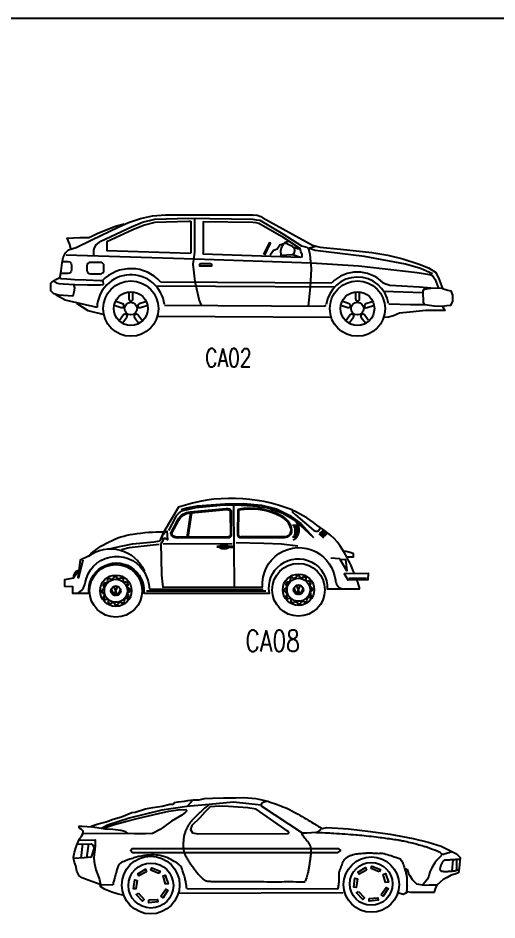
# Model space of a CAD drawing. Extents: x 2 to 154, y 3 to 64.
# Drawn here: x 29.66 to 37.99, y 48.72 to 64.4 of the extents above; entities that cross this region are included whole.
import ezdxf
from ezdxf.enums import TextEntityAlignment as Align

# ---------------------------------------------------------------- set-up
doc = ezdxf.new("R2010")
doc.units = 0
doc.header["$LTSCALE"] = 1000
doc.header["$MEASUREMENT"] = 0
doc.layers.get('0').update_dxf_attribs({"linetype": 'CONTINUOUS'})
doc.styles.add('L', font='ROMANS.SHX', dxfattribs={"height": 250})

# ---------------------------------------------------------------- blocks, each defined once
blk = doc.blocks.new('CA02')
at = {"color": 0, "linetype": 'ByBlock'}
for p, q in [((-4.486, 0.622), (-4.46, 0.603)), ((-4.402, 0.645), (-4.421, 0.656)), ((-4.341, 0.641), (-4.402, 0.645)), ((-4.25, 0.635), (-4.341, 0.641)), ((-4.121, 0.631), (-4.25, 0.635)), ((-3.96, 0.626), (-4.121, 0.631)), ((-3.931, 0.624), (-3.96, 0.626)), ((-3.927, 0.582), (-3.931, 0.624)), ((-3.287, 0.614), (-1.36, 0.603)), ((-4.46, 0.603), (-4.429, 0.595)), ((-4.429, 0.595), (-4.382, 0.589)), ((-4.382, 0.589), (-4.248, 0.582)), ((-4.248, 0.582), (-4.109, 0.578)), ((-4.109, 0.578), (-3.962, 0.578)), ((-3.962, 0.578), (-3.927, 0.582)), ((-3.34, 0.569), (-1.327, 0.557)), ((-4.231, 0.374), (-4.103, 0.292)), ((-4.103, 0.292), (-3.919, 0.245)), ((-3.322, 0.227), (-1.366, 0.216))]:
    blk.add_line(p, q, dxfattribs=at)
for points in [[(-4.266, 0.584), (-4.255, 0.544), (-4.261, 0.497), (-4.272, 0.45), (-4.431, 0.464), (-4.486, 0.477), (-4.518, 0.511), (-4.518, 0.598), (-4.507, 0.611), (-4.464, 0.638), (-4.425, 0.658), (-4.414, 0.671), (-4.403, 0.738), (-4.392, 0.825), (-4.381, 0.886), (-4.354, 0.939), (-4.321, 0.973), (-4.233, 0.999), (-4.058, 1.087), (-3.762, 1.227), (-3.647, 1.281), (-3.51, 1.327), (-3.378, 1.354), (-3.23, 1.367), (-2.781, 1.367), (-2.249, 1.367), (-2.2, 1.361), (-2.156, 1.347), (-2.134, 1.334), (-1.575, 1.026), (-1.537, 1.015), (-1.49, 1.001), (-1.261, 0.979), (-0.908, 0.943), (-0.729, 0.912), (-0.562, 0.872), (-0.376, 0.81), (-0.271, 0.77), (-0.194, 0.721), (-0.158, 0.659), (-0.114, 0.539), (-0.056, 0.521), (-0.02, 0.512), (-0.001, 0.464), (-0.001, 0.397), (-0.023, 0.348), (-0.067, 0.343), (-0.114, 0.334), (-0.089, 0.29), (-0.303, 0.29), (-0.482, 0.272), (-0.598, 0.259), (-0.664, 0.232), (-0.722, 0.215), (-0.787, 0.21)], [(-4.037, 0.906), (-4.037, 0.968), (-4.028, 0.996), (-4.01, 1.03), (-3.959, 1.069), (-3.612, 1.233), (-3.488, 1.283), (-3.349, 1.317), (-2.971, 1.328), (-2.246, 1.317), (-2.209, 1.312), (-2.168, 1.306), (-1.909, 1.154), (-1.701, 1.018), (-1.641, 1.002), (-1.623, 0.985), (-1.607, 0.919), (-1.593, 0.76), (-1.603, 0.552), (-1.625, 0.341)], [(-2.905, 1.32), (-2.905, 0.948), (-2.913, 0.887), (-2.921, 0.81), (-2.9, 0.617), (-2.85, 0.403), (-2.83, 0.352)], [(-4.295, 0.983), (-4.305, 1.032), (-4.335, 1.103), (-4.195, 1.113), (-4.093, 1.11), (-4.059, 1.125), (-3.991, 1.161), (-3.792, 1.24), (-3.694, 1.264)], [(-3.888, 1.066), (-3.599, 1.202), (-3.477, 1.252), (-3.345, 1.284), (-2.97, 1.295), (-2.945, 1.295)], [(-2.945, 1.295), (-2.945, 0.934)], [(-2.807, 1.292), (-2.807, 0.946), (-2.81, 0.929)], [(-2.807, 1.292), (-2.249, 1.284), (-2.214, 1.279), (-2.179, 1.274), (-1.927, 1.125), (-1.715, 0.988)], [(-3.888, 1.065), (-3.888, 0.965), (-2.945, 0.934)], [(-2.113, 0.913), (-2.048, 1.049), (-2.063, 1.051), (-2.126, 0.919)], [(-1.912, 1.035), (-1.944, 1.027), (-1.974, 0.982), (-1.994, 0.974), (-2.015, 0.964), (-2.053, 0.913)], [(-1.842, 1.068), (-1.887, 1.057), (-1.904, 1.039), (-1.924, 1.001), (-1.935, 0.965), (-1.931, 0.909), (-1.917, 0.902)], [(-1.931, 0.912), (-1.797, 0.921), (-1.781, 0.93), (-1.774, 0.965), (-1.78, 0.992), (-1.803, 1.012), (-1.891, 1.052)], [(-4.349, 0.916), (-2.901, 0.871), (-1.59, 0.827), (-1.056, 0.792), (-0.4, 0.719), (-0.257, 0.696), (-0.225, 0.685), (-0.197, 0.639), (-0.164, 0.551)], [(-2.81, 0.929), (-1.712, 0.892), (-1.694, 0.898), (-1.694, 0.92), (-1.708, 0.954), (-1.717, 0.989)], [(-1.797, 0.92), (-1.722, 0.895)], [(-1.788, 1.001), (-1.744, 0.987), (-1.717, 0.986)], [(-0.227, 0.704), (-0.36, 0.761), (-0.53, 0.81), (-0.99, 0.898), (-1.548, 0.965), (-1.624, 0.991), (-1.534, 1.014)], [(-0.785, 0.606), (-0.763, 0.594), (-0.707, 0.574), (-0.374, 0.555), (-0.246, 0.546)], [(-0.778, 0.508), (-0.337, 0.493)], [(-0.119, 0.334), (-0.207, 0.34), (-0.312, 0.355), (-0.329, 0.376), (-0.332, 0.513), (-0.32, 0.531), (-0.246, 0.543), (-0.163, 0.546), (-0.121, 0.543)], [(-4, 0.324), (-4.359, 0.405), (-4.443, 0.454), (-4.462, 0.471)], [(-3.243, 0.352), (-1.439, 0.341), (-1.422, 0.352)], [(-0.717, 0.367), (-0.474, 0.358), (-0.322, 0.358)]]:
    blk.add_lwpolyline(points, dxfattribs=at)
for points in [[(-4.386, 0.842), (-4.327, 0.842, -0.414214), (-4.286, 0.801), (-4.286, 0.748, -0.414214), (-4.327, 0.707), (-4.404, 0.707)], [(-3.641, 0.492), (-3.641, 0.418, 1), (-3.597, 0.418), (-3.597, 0.495)], [(-1.092, 0.492), (-1.092, 0.418, 1), (-1.047, 0.418), (-1.047, 0.495)], [(-3.797, 0.348), (-3.727, 0.325, 1), (-3.713, 0.367), (-3.787, 0.391)], [(-3.456, 0.388), (-3.526, 0.365, 1), (-3.513, 0.323), (-3.439, 0.347)], [(-1.248, 0.348), (-1.178, 0.325, 1), (-1.164, 0.367), (-1.237, 0.391)], [(-0.907, 0.388), (-0.977, 0.365, 1), (-0.963, 0.323), (-0.89, 0.347)], [(-3.708, 0.155), (-3.665, 0.215, 1), (-3.701, 0.241), (-3.746, 0.178)], [(-3.498, 0.18), (-3.541, 0.24, 1), (-3.577, 0.213), (-3.532, 0.151)], [(-1.159, 0.155), (-1.116, 0.215, 1), (-1.152, 0.241), (-1.197, 0.178)], [(-0.949, 0.18), (-0.992, 0.24, 1), (-1.028, 0.213), (-0.982, 0.151)]]:
    blk.add_lwpolyline(points, format="xyb", dxfattribs=at)
for points in [[(-4.115, 0.791), (-4.115, 0.744, 0.414214), (-4.074, 0.703), (-3.963, 0.703, 0.414214), (-3.922, 0.744), (-3.922, 0.791, 0.414214), (-3.963, 0.832), (-4.074, 0.832, 0.414214)], [(-2.825, 0.82), (-2.731, 0.82, -0.414214), (-2.711, 0.799), (-2.711, 0.788), (-2.845, 0.788), (-2.845, 0.799, -0.414214)]]:
    blk.add_lwpolyline(points, format="xyb", close=True, dxfattribs=at)
for centre, radius in [((-3.62, 0.312), 0.311), ((-1.071, 0.312), 0.311), ((-3.62, 0.312), 0.19), ((-1.071, 0.312), 0.19), ((-3.62, 0.312), 0.0708), ((-1.071, 0.312), 0.0708)]:
    blk.add_circle(centre, radius, dxfattribs=at)
for centre, radius, start, end in [((-3.62, 0.312), 0.449, 42.1732, 135.6778), ((-1.071, 0.312), 0.41, 45.5468, 134.908), ((-3.62, 0.312), 0.38, 6.6756, 178.2622), ((-1.071, 0.312), 0.354, 9.0704, 172.6299)]:
    blk.add_arc(centre, radius, start, end, dxfattribs=at)
blk = doc.blocks.new('*X14')
at = {"color": 0}
for p, q in [((68.09, 27.63), (69.79, 27.63)), ((68.35, 27.14), (69.97, 27.14)), ((68.07, 24.18), (69.38, 24.18)), ((68.33, 24.67), (69.7, 24.67)), ((68.5, 25.16), (69.91, 25.16)), ((68.51, 26.64), (70.07, 26.64)), ((68.58, 26.15), (70.09, 26.15)), ((68.58, 25.66), (70.04, 25.66))]:
    blk.add_line(p, q, dxfattribs=at)
blk = doc.blocks.new('CA08')
at = {"color": 0, "linetype": 'ByBlock'}
for p, q in [((2.576, 1.063), (2.635, 1.006)), ((2.586, 1.077), (2.646, 1.021)), ((2.6, 1.087), (2.659, 1.03)), ((2.611, 1.1), (2.67, 1.043)), ((2.619, 1.107), (2.678, 1.05)), ((0.601, 0.928), (1.474, 0.936))]:
    blk.add_line(p, q, dxfattribs=at)
for points in [[(0.797, 1.394), (0.611, 1.081, 0.013586)], [(0.671, 1.1), (0.761, 1.269, -0.135749), (0.838, 1.349), (1.015, 1.391), (1.322, 1.42), (1.512, 1.424), (1.74, 1.413), (1.927, 1.385), (2.12, 1.319), (2.275, 1.228), (2.51, 1.01)], [(0.902, 1.014), (0.784, 1.013), (0.743, 1.023, -0.348209), (0.711, 1.064), (0.798, 1.23, -0.267232), (0.943, 1.322), (0.948, 1.322, -0.238081)], [(1.451, 1.348), (1.453, 1.042, -0.480162), (1.424, 1.018), (0.914, 1.014)], [(0.96, 1.323), (1.403, 1.367, -0.238081), (1.451, 1.348)], [(2.594, 1.136, 0.057499), (2.237, 1.359, 0.074126)], [(2.237, 1.359), (2.242, 1.33), (2.279, 1.299), (2.51, 1.103, 0.283012), (2.568, 1.095), (2.599, 1.133)], [(-0.347, 0.775, -0.150518), (0.22, 1.054, -0.045176), (0.611, 1.081, -2.269231)], [(3.027, 0.555, 0.031665), (2.903, 0.816, 0.130345), (2.594, 1.136, -0.021566)], [(-0.347, 0.775, -0.480843), (0.363, 0.585, 0.669422)], [(1.863, 0.383, -0.592683), (2.541, 0.828, -0.246941), (2.786, 0.468, 0.262851), (2.865, 0.359, -0.497112)], [(2.93, 0.765), (3.015, 0.765), (3.015, 0.801, 0.096196), (2.892, 0.835, -9.821541)], [(-0.347, 0.775), (-0.454, 0.723), (-0.47, 0.591), (-0.537, 0.493), (-0.652, 0.475), (-0.653, 0.392), (-0.551, 0.388), (-0.548, 0.304), (-0.342, 0.303, -1.101657), (0.354, 0.304), (1.949, 0.304, -1.11626), (2.682, 0.358), (3.095, 0.361, 0.054176)], [(-0.49, 0.303, 0.255259), (-0.388, 0.434, -0.671538), (0.344, 0.599, -0.14567), (0.425, 0.353, 2.386174)], [(-0.112, 0.466), (-0.106, 0.448), (-0.124, 0.429), (-0.144, 0.431, 0.243117), (-0.163, 0.392, 1.838944)], [(-0.031, 0.504), (-0.035, 0.486), (-0.06, 0.479), (-0.077, 0.49, 0.243117), (-0.112, 0.466, 1.838944)], [(0.058, 0.497), (0.046, 0.484), (0.02, 0.489), (0.011, 0.508, 0.243117), (-0.031, 0.504, 1.838944)], [(0.132, 0.447), (0.114, 0.441), (0.095, 0.459), (0.096, 0.479, 0.243117), (0.058, 0.497, 1.838944)], [(2.206, 0.478), (2.212, 0.461), (2.194, 0.442), (2.173, 0.443, 0.243117), (2.155, 0.405, 1.838944)], [(2.287, 0.517), (2.283, 0.499), (2.258, 0.491), (2.241, 0.502, 0.243117), (2.206, 0.478, 1.838944)], [(2.376, 0.51), (2.363, 0.496), (2.338, 0.502), (2.329, 0.52, 0.243117), (2.287, 0.517, 1.838944)], [(2.449, 0.459), (2.432, 0.453), (2.412, 0.471), (2.414, 0.491, 0.243117), (2.376, 0.51, 1.838944)], [(2.488, 0.378), (2.47, 0.382), (2.462, 0.407), (2.473, 0.424, 0.243117), (2.449, 0.459, 1.838944)], [(3.095, 0.361, 0.012437), (3.059, 0.469, 0.130345)], [(-0.163, 0.392), (-0.149, 0.38), (-0.155, 0.354), (-0.173, 0.346, 0.243117), (-0.17, 0.303, 1.838944)], [(0.17, 0.366), (0.152, 0.37), (0.144, 0.395), (0.156, 0.411, 0.243117), (0.132, 0.447, 1.838944)], [(0.163, 0.277), (0.149, 0.289), (0.155, 0.315), (0.173, 0.323, 0.243117), (0.17, 0.366, 1.838944)], [(2.155, 0.405), (2.169, 0.392), (2.163, 0.367), (2.145, 0.358, 0.243117), (2.148, 0.316, 1.838944)], [(2.481, 0.289), (2.467, 0.301), (2.473, 0.327), (2.491, 0.336, 0.243117), (2.488, 0.378, 1.838944)], [(-0.17, 0.303), (-0.152, 0.299), (-0.144, 0.274), (-0.156, 0.258, 0.243117), (-0.132, 0.222, 1.838944)], [(0.112, 0.203), (0.106, 0.221), (0.124, 0.24), (0.144, 0.238, 0.243117), (0.163, 0.277, 1.838944)], [(2.148, 0.316), (2.166, 0.312), (2.174, 0.287), (2.162, 0.27, 0.243117), (2.186, 0.235, 1.838944)], [(2.186, 0.235), (2.204, 0.241), (2.223, 0.223), (2.222, 0.203, 0.243117), (2.26, 0.184, 1.838944)], [(2.43, 0.215), (2.424, 0.233), (2.442, 0.252), (2.462, 0.251, 0.243117), (2.481, 0.289, 1.838944)], [(-0.132, 0.222), (-0.114, 0.228), (-0.095, 0.21), (-0.096, 0.19, 0.243117), (-0.058, 0.172, 1.838944)], [(-0.058, 0.172), (-0.046, 0.185), (-0.02, 0.18), (-0.011, 0.161, 0.243117), (0.031, 0.165, 1.838944)], [(0.031, 0.165), (0.035, 0.183), (0.06, 0.19), (0.077, 0.179, 0.243117), (0.112, 0.203, 1.838944)], [(2.26, 0.184), (2.272, 0.198), (2.298, 0.192), (2.307, 0.174, 0.243117), (2.349, 0.177, 1.838944)], [(2.349, 0.177), (2.353, 0.195), (2.378, 0.203), (2.395, 0.191, 0.243117), (2.43, 0.215, 1.838944)]]:
    blk.add_lwpolyline(points, format="xyb", dxfattribs=at)
for points in [[(1.463, 1.352), (1.465, 1.042, -0.467621), (1.423, 1.006), (0.782, 1.001), (0.74, 1.011, -0.364199), (0.699, 1.067), (0.788, 1.236, -0.26673), (0.942, 1.334), (1.402, 1.379, -0.256066)], [(1.546, 1.365), (1.542, 1.051, 0.506556), (1.596, 1.01), (2.141, 1.01, 0.49938), (2.231, 1.13, 0.200832), (2.11, 1.281, 0.175968)], [(1.558, 1.356), (1.554, 1.051, 0.523723), (1.594, 1.022), (2.141, 1.022, 0.49938), (2.22, 1.127, 0.200832), (2.104, 1.271, 0.17296)]]:
    blk.add_lwpolyline(points, format="xyb", close=True, dxfattribs=at)
for points in [[(0.828, 1.364), (0.898, 1.388), (1.038, 1.412), (1.383, 1.438), (1.618, 1.441), (1.848, 1.422), (2.038, 1.375), (2.208, 1.291), (2.349, 1.187), (2.51, 1.01)], [(1.491, 1.408), (1.502, 0.377)], [(0.948, 1.322), (0.902, 1.014)], [(0.96, 1.323), (0.914, 1.014)], [(-0.08, 0.866), (-0.011, 0.883), (0.211, 0.929), (0.488, 0.955), (0.552, 0.97), (0.57, 0.99), (0.611, 1.078)], [(0.073, 0.86), (0.167, 0.882), (0.551, 0.924)], [(0.602, 0.978), (0.572, 0.93), (0.574, 0.75), (0.579, 0.532), (0.597, 0.381), (1.864, 0.383)], [(1.525, 0.945), (1.878, 0.939), (2.103, 0.928), (2.309, 0.903)], [(-0.47, 0.591), (-0.482, 0.504), (-0.471, 0.504), (-0.414, 0.729)], [(2.73, 0.752), (2.838, 0.745), (2.846, 0.737), (2.914, 0.73), (2.929, 0.587), (2.845, 0.732)], [(2.956, 0.494), (3.179, 0.494)], [(-0.059, 0.351), (-0.018, 0.276), (0, 0.334)], [(0, 0.334), (-0.024, 0.391)], [(0, 0.334), (0.024, 0.391)], [(0.059, 0.351), (0.018, 0.276), (0, 0.334)], [(0.425, 0.353), (1.868, 0.353)], [(2.258, 0.363), (2.3, 0.288), (2.318, 0.347)], [(2.318, 0.347), (2.294, 0.404)], [(2.318, 0.347), (2.342, 0.404)], [(2.377, 0.363), (2.336, 0.288), (2.318, 0.347)], [(0.387, 0.332), (1.905, 0.332)]]:
    blk.add_lwpolyline(points, dxfattribs=at)
for points in [[(0.648, 1.097), (0.655, 0.982), (0.616, 1.003), (0.6, 0.982), (0.587, 0.997), (0.592, 1.037)], [(1.283, 0.89), (1.474, 0.883), (1.475, 0.902), (1.284, 0.898)], [(2.896, 0.552), (3.2, 0.559), (3.199, 0.472), (2.948, 0.467)]]:
    blk.add_lwpolyline(points, close=True, dxfattribs=at)
for centre, radius in [((0, 0.334), 0.334), ((2.318, 0.347), 0.334), ((0, 0.334), 0.2), ((0, 0.334), 0.146), ((2.318, 0.347), 0.2), ((2.318, 0.347), 0.146), ((0, 0.334), 0.0616), ((2.318, 0.347), 0.0616)]:
    blk.add_circle(centre, radius, dxfattribs=at)
for centre, radius, start, end in [((1.47, -0.555), 2.062, 68.1829, 109.0697), ((2.186, 1.106), 0.143, 297.282, 46.9606), ((1.375, 0.819), 0.0975, 58.6257, 123.9973), ((1.373, 0.963), 0.0975, 237.0877, 302.4592), ((-0.455, 0.509), 0.084, 101.6058, 191.1903)]:
    blk.add_arc(centre, radius, start, end, dxfattribs=at)
at = {"color": 0, "linetype": 'ByBlock', "xscale": 0.04265934902241497, "yscale": 0.04265934902264235, "zscale": 0.04265934902261746}
blk.add_blockref('*X14', (-0.661, -0.013), dxfattribs=at)
blk = doc.blocks.new('C37')
for points in [[(-2.9484, 0.1458), (-3.0011, 0.1589), (-3.0495, 0.1732), (-3.1141, 0.197), (-3.153, 0.2237), (-3.1585, 0.244), (-3.2258, 0.2689), (-3.2785, 0.2863), (-3.3254, 0.3048), (-3.355, 0.3234), (-3.3756, 0.369), (-3.3851, 0.4173), (-3.396, 0.4479), (-3.4031, 0.4763), (-3.4071, 0.4962), (-3.3981, 0.5446), (-3.3823, 0.5919), (-3.369, 0.6253), (-3.3505, 0.6673), (-3.3303, 0.6985), (-3.3185, 0.7131), (-3.3159, 0.7373), (-3.3321, 0.7533), (-3.3456, 0.7613), (-3.3549, 0.7682), (-3.3538, 0.7854), (-3.3254, 0.7856), (-3.2797, 0.7805), (-3.2421, 0.7796), (-3.2395, 0.7849), (-3.2153, 0.7943), (-3.1793, 0.8052), (-3.1027, 0.8245), (-3.0372, 0.849), (-2.9606, 0.8725), (-2.8653, 0.9106), (-2.8346, 0.9162), (-2.7392, 0.9462), (-2.671, 0.9585), (-2.5851, 0.9713), (-2.5127, 0.9878), (-2.4816, 0.9891), (-2.471, 1.0042), (-2.4361, 1.0109), (-2.3785, 1.0166), (-2.3448, 1.0237), (-2.298, 1.0278), (-2.2401, 1.0308), (-2.1918, 1.0407), (-2.1166, 1.0449), (-2.0157, 1.0482), (-1.9018, 1.0488), (-1.8277, 1.0508), (-1.7148, 1.0407), (-1.6034, 1.0156)], [(-1.6662, 0.9803), (-1.9215, 1.0084), (-2.147, 0.9856), (-2.3568, 0.9672), (-2.5887, 0.9337), (-2.8918, 0.8579), (-3.0906, 0.795), (-3.1473, 0.7637)], [(-2.3518, 0.9676), (-2.3009, 1.0273)], [(-1.6153, 1.0128), (-1.6383, 1.0073), (-1.6528, 1.0007), (-1.6662, 0.9845), (-1.6661, 0.9749), (-1.2844, 0.7246), (-1.243, 0.7248), (-1.1555, 0.7307), (-1.1356, 0.735), (-1.1116, 0.7551)], [(-3.1281, 0.7625), (-3.0917, 0.7789), (-3.0182, 0.805), (-2.9132, 0.8309), (-2.8166, 0.8556), (-2.712, 0.8804), (-2.617, 0.9024), (-2.5215, 0.9233), (-2.4357, 0.9372), (-2.3647, 0.9403), (-2.3566, 0.9281), (-2.3672, 0.9161), (-2.4004, 0.8864), (-2.4968, 0.8306), (-2.5557, 0.7888), (-2.6038, 0.7548), (-2.6735, 0.7168), (-2.7379, 0.7126), (-2.84, 0.7131), (-2.9018, 0.7182)], [(-2.147, 0.9856), (-2.1644, 0.973), (-2.1796, 0.9613), (-2.1928, 0.9505), (-2.2043, 0.9406), (-2.2145, 0.9313), (-2.2236, 0.9226), (-2.2319, 0.9145), (-2.2396, 0.9068), (-2.2471, 0.8994), (-2.2544, 0.8923), (-2.2614, 0.8854), (-2.2683, 0.8787), (-2.2749, 0.8721), (-2.2814, 0.8657), (-2.2876, 0.8594), (-2.2937, 0.853), (-2.2996, 0.8467), (-2.3054, 0.8403), (-2.3109, 0.834), (-2.3162, 0.8277), (-2.3213, 0.8214), (-2.3262, 0.8152), (-2.3308, 0.8091), (-2.3351, 0.8031), (-2.3391, 0.7972), (-2.3428, 0.7913), (-2.3464, 0.7855), (-2.3497, 0.7796), (-2.3529, 0.7736), (-2.3559, 0.7676), (-2.3588, 0.7614), (-2.3617, 0.7549), (-2.3644, 0.7482), (-2.3672, 0.7413), (-2.3698, 0.7343), (-2.3723, 0.7271), (-2.3747, 0.7199), (-2.3768, 0.7127), (-2.3788, 0.7056), (-2.3806, 0.6985), (-2.3821, 0.6916), (-2.3834, 0.6848), (-2.3845, 0.678), (-2.3854, 0.6713), (-2.3861, 0.6645), (-2.3868, 0.6576), (-2.3873, 0.6506), (-2.3877, 0.6434), (-2.3881, 0.6359), (-2.3883, 0.6283), (-2.3885, 0.6207), (-2.3886, 0.613), (-2.3886, 0.6053), (-2.3884, 0.5977), (-2.3881, 0.5904), (-2.3877, 0.5832), (-2.387, 0.5764), (-2.3862, 0.5698), (-2.3852, 0.5634), (-2.3839, 0.557), (-2.3823, 0.5506), (-2.3804, 0.5442), (-2.3782, 0.5376), (-2.3757, 0.5307), (-2.3728, 0.5235), (-2.3695, 0.516), (-2.3659, 0.5083), (-2.362, 0.5005), (-2.3579, 0.4926), (-2.3535, 0.4846), (-2.3489, 0.4767), (-2.3441, 0.4689), (-2.3391, 0.4612), (-2.3339, 0.4536), (-2.3286, 0.446), (-2.3231, 0.4385), (-2.3175, 0.4308), (-2.3118, 0.4231), (-2.3059, 0.4152), (-2.3, 0.407), (-2.2939, 0.3986), (-2.2877, 0.3901), (-2.2815, 0.3814), (-2.2752, 0.3728), (-2.2689, 0.3643), (-2.2626, 0.356), (-2.2562, 0.348), (-2.2499, 0.3404), (-2.2436, 0.3333), (-2.2374, 0.3267), (-2.2313, 0.3206), (-2.2255, 0.3149), (-2.2199, 0.3097), (-2.2147, 0.305), (-2.2098, 0.3007), (-2.2055, 0.2968), (-2.2016, 0.2933), (-2.1981, 0.2902), (-2.1948, 0.2875), (-2.1917, 0.2851), (-2.1885, 0.2831), (-2.1851, 0.2813), (-2.1815, 0.2797), (-2.1773, 0.2783), (-2.1726, 0.2772), (-2.1673, 0.2762), (-2.1612, 0.2754), (-2.1543, 0.2747), (-2.1466, 0.2741), (-2.138, 0.2737), (-2.1284, 0.2733), (-2.1178, 0.273), (-2.106, 0.2727), (-2.093, 0.2725), (-2.0785, 0.2724), (-2.0625, 0.2722), (-2.0447, 0.2721), (-2.0249, 0.272), (-2.0031, 0.2719), (-1.979, 0.2719), (-1.9526, 0.2717), (-1.9242, 0.2716), (-1.8942, 0.2715), (-1.8629, 0.2714), (-1.8308, 0.2713), (-1.7982, 0.2711), (-1.7656, 0.271), (-1.7333, 0.2708), (-1.7016, 0.2707), (-1.6708, 0.2705), (-1.6407, 0.2704), (-1.6114, 0.2702), (-1.583, 0.2702), (-1.5555, 0.2701), (-1.5289, 0.2701), (-1.5032, 0.2702), (-1.4783, 0.2703), (-1.4535, 0.2704), (-1.4279, 0.2705), (-1.4006, 0.2705), (-1.3706, 0.2705), (-1.3373, 0.2703), (-1.2995, 0.2699), (-1.2565, 0.2693)], [(-1.4165, 0.7361), (-1.7116, 0.9424), (-1.7884, 0.9554), (-1.9684, 0.9667), (-2.0529, 0.9716), (-2.1403, 0.9657), (-2.1873, 0.9156), (-2.2353, 0.8616), (-2.3086, 0.7902), (-2.3218, 0.7552), (-2.3028, 0.7231), (-2.2518, 0.7153), (-1.4202, 0.7158), (-1.4149, 0.7158), (-1.4095, 0.7239), (-1.4111, 0.7362), (-1.4246, 0.7441)], [(-2.9018, 0.7182), (-2.9207, 0.7315), (-2.9668, 0.7435), (-3.0421, 0.7538), (-3.1119, 0.7588), (-3.1684, 0.7665), (-3.2098, 0.7728), (-3.2502, 0.7804)], [(-1.1116, 0.7605), (-1.0966, 0.7621), (-1.0579, 0.7742), (-0.8549, 0.7619), (-0.6521, 0.7362), (-0.4705, 0.7104), (-0.2565, 0.6702), (-0.1167, 0.6356), (0.0029, 0.5987), (0.1456, 0.5297), (0.1796, 0.4949), (0.1721, 0.3955), (0.1655, 0.3514), (0.1294, 0.3404), (0.0973, 0.3295), (0.0598, 0.3105), (0.0234, 0.2899), (-0.0365, 0.2374), (-0.0445, 0.2197), (-0.0524, 0.2035), (-0.0577, 0.1862), (-0.0603, 0.1701), (-0.2767, 0.17), (-0.3063, 0.1768), (-0.3289, 0.1617), (-0.3503, 0.1508), (-0.3987, 0.1676)], [(-3.3192, 0.7172), (-2.8911, 0.7188)], [(-1.2925, 0.7207), (-1.2827, 0.706), (-1.2743, 0.6936), (-1.2672, 0.6833), (-1.2612, 0.6747), (-1.256, 0.6676), (-1.2515, 0.6617), (-1.2476, 0.6566), (-1.2439, 0.652), (-1.2404, 0.6477), (-1.2371, 0.6435), (-1.2339, 0.6395), (-1.2308, 0.6355), (-1.2278, 0.6314), (-1.225, 0.6274), (-1.2223, 0.6231), (-1.2198, 0.6187), (-1.2174, 0.6141), (-1.2151, 0.6092), (-1.2131, 0.604), (-1.2112, 0.5985), (-1.2096, 0.5927), (-1.2082, 0.5866), (-1.2071, 0.5801), (-1.2062, 0.5732), (-1.2056, 0.566), (-1.2053, 0.5584), (-1.2053, 0.5506), (-1.2055, 0.5425), (-1.2059, 0.5342), (-1.2064, 0.5258), (-1.2071, 0.5174), (-1.2079, 0.5089), (-1.2089, 0.5004), (-1.2099, 0.4919), (-1.211, 0.4834), (-1.2122, 0.475), (-1.2134, 0.4665), (-1.2147, 0.4579), (-1.2161, 0.4494), (-1.2174, 0.4408), (-1.2188, 0.4321), (-1.2202, 0.4234), (-1.2216, 0.4146), (-1.2231, 0.4057), (-1.2246, 0.3968), (-1.2261, 0.3878), (-1.2278, 0.3788), (-1.2294, 0.3697), (-1.2312, 0.3605), (-1.2331, 0.351), (-1.2355, 0.3409), (-1.2383, 0.3301), (-1.2418, 0.3181), (-1.2461, 0.3049), (-1.2514, 0.2901), (-1.2577, 0.2735)], [(-3.3715, 0.6187), (-3.2412, 0.6222), (-3.2277, 0.61), (-3.2169, 0.594), (-3.2195, 0.5752), (-3.2421, 0.4971), (-3.3076, 0.4902), (-3.4044, 0.4844)], [(-3.356, 0.654), (-3.2054, 0.6574), (-3.2051, 0.6036), (-3.2128, 0.5445), (-3.219, 0.4946), (-3.2149, 0.4532), (-3.1984, 0.3792), (-3.1793, 0.3244), (-3.1641, 0.2896), (-3.1522, 0.2283)], [(-3.3235, 0.62), (-3.3383, 0.4884)], [(-3.2683, 0.6215), (-3.2872, 0.4924)], [(0.0169, 0.5264), (-0.0084, 0.4981), (-0.0378, 0.4711), (-0.0553, 0.4441), (-0.0819, 0.3995), (-0.1017, 0.3606), (-0.1122, 0.3229), (-0.127, 0.2906), (-0.1654, 0.2411)], [(0.1783, 0.4774), (0.1698, 0.4773), (0.1624, 0.4771), (0.156, 0.4767), (0.1503, 0.4763), (0.1453, 0.4757), (0.1408, 0.4752), (0.1366, 0.4746), (0.1325, 0.4741), (0.1285, 0.4736), (0.1244, 0.4732), (0.1203, 0.4729), (0.1161, 0.4726), (0.1118, 0.4724), (0.1074, 0.4722), (0.1028, 0.472), (0.0981, 0.4718), (0.0931, 0.4716), (0.088, 0.4714), (0.0829, 0.4712), (0.0777, 0.471), (0.0726, 0.4709), (0.0677, 0.4708), (0.0631, 0.4708), (0.0587, 0.4708), (0.0547, 0.4709), (0.051, 0.471), (0.0476, 0.471), (0.0444, 0.4709), (0.0414, 0.4707), (0.0386, 0.4702), (0.0359, 0.4695), (0.0332, 0.4684), (0.0305, 0.467), (0.0278, 0.4651), (0.0252, 0.463), (0.0226, 0.4605), (0.0201, 0.4578), (0.0177, 0.4548), (0.0154, 0.4516), (0.0131, 0.4483), (0.011, 0.4448), (0.009, 0.4411), (0.0072, 0.4373), (0.0053, 0.4333), (0.0036, 0.4291), (0.0019, 0.4248), (0.0002, 0.4202), (-0.0014, 0.4155), (-0.0031, 0.4106), (-0.0046, 0.4057), (-0.006, 0.4007), (-0.007, 0.3958), (-0.0077, 0.3911), (-0.0078, 0.3867), (-0.0074, 0.3827), (-0.0064, 0.3791), (-0.0045, 0.3761), (-0.002, 0.3736), (0.0011, 0.3716), (0.0047, 0.37), (0.0087, 0.3687), (0.0129, 0.3678), (0.0174, 0.367), (0.022, 0.3665), (0.0267, 0.3661), (0.0314, 0.3658), (0.0361, 0.3656), (0.0409, 0.3655), (0.0457, 0.3654), (0.0506, 0.3655), (0.0557, 0.3656), (0.0608, 0.3658), (0.0661, 0.366), (0.0714, 0.3663), (0.0767, 0.3666), (0.0819, 0.3669), (0.087, 0.3672), (0.0918, 0.3675), (0.0964, 0.3679), (0.1006, 0.3683), (0.1045, 0.3686), (0.1079, 0.369), (0.111, 0.3693), (0.1139, 0.3697), (0.1165, 0.37), (0.1189, 0.3703), (0.1212, 0.3706), (0.1235, 0.3709), (0.1256, 0.3712), (0.1277, 0.3714), (0.1298, 0.3717), (0.1318, 0.3719), (0.1337, 0.3722), (0.1356, 0.3726), (0.1374, 0.3729), (0.1391, 0.3733), (0.1407, 0.3738), (0.1423, 0.3743), (0.1438, 0.3749), (0.1454, 0.3755), (0.1469, 0.3761), (0.1484, 0.3768), (0.15, 0.3775), (0.1516, 0.3782), (0.1533, 0.3789), (0.1552, 0.3797), (0.1572, 0.3805), (0.1594, 0.3814), (0.1618, 0.3825), (0.1645, 0.3837), (0.1675, 0.3852), (0.1708, 0.3868)], [(0.1111, 0.4724), (0.1026, 0.3684)], [(0.1464, 0.4758), (0.1469, 0.3761)], [(-0.3369, 0.397), (-0.3128, 0.382), (-0.3004, 0.3472), (-0.2884, 0.3273), (-0.2651, 0.2898), (-0.2246, 0.2498), (-0.1536, 0.2394), (-0.109, 0.2397), (-0.0308, 0.2424)], [(-3.0392, 0.2404), (-3.1543, 0.239)], [(-0.9553, 0.2), (-2.3563, 0.204)], [(-0.9052, 0.1654), (-2.4301, 0.1606)]]:
    blk.add_lwpolyline(points)
for points in [[(-1.6034, 1.0156, -0.018468), (-1.444, 0.9572, -0.033834), (-1.3607, 0.9164, -0.001217), (-1.212, 0.8301, -0.003304), (-1.1575, 0.7978, -0.006756), (-1.1433, 0.789, -0.002235), (-1.1008, 0.7617)], [(-1.1582, 0.7268, -0.002771), (-1.0438, 0.7226, -0.00607), (-0.9916, 0.7197, -0.000328), (-0.7854, 0.7058, -0.005914), (-0.774, 0.7048, -0.004403), (-0.6909, 0.6964, -0.003936), (-0.5981, 0.6855, -0.001939), (-0.5287, 0.6765, -0.002057), (-0.4633, 0.6675, -0.004554), (-0.3963, 0.6573, -0.007804), (-0.3573, 0.6504, -0.008682), (-0.3331, 0.6453, -0.003115), (-0.2659, 0.6294, -0.005302), (-0.2175, 0.6171, -0.004205), (-0.1567, 0.6005, -0.019127), (-0.1219, 0.5892, -0.007488), (-0.0345, 0.5555, -0.084682), (0.0025, 0.5328, 0.192982), (0.021, 0.5263, 0.050104), (0.0254, 0.5269, 0.007511), (0.0543, 0.5345, 0.016416), (0.0764, 0.5415, 0.014175), (0.1014, 0.5511)], [(-2.3563, 0.204, 0.018636), (-2.3637, 0.2618, 0.029413), (-2.3718, 0.2979, 0.000706), (-2.384, 0.3398, 0.002054), (-2.3882, 0.3542, 0.007713), (-2.4015, 0.3958, 0.028783), (-2.4058, 0.4067, 0.096219), (-2.4082, 0.41, 0.012701), (-2.4316, 0.4307, 0.037557), (-2.4585, 0.45, 0.018745), (-2.5164, 0.4824, 0.112955), (-2.6577, 0.5182, 0.084494), (-2.8495, 0.4901, 0.003816), (-2.894, 0.4753, 0.010488), (-2.91, 0.4695, 0.019708), (-2.9609, 0.4473, 0.068487), (-2.9743, 0.4384, 0.086656), (-2.9866, 0.423, 0.047062), (-3.0009, 0.3899, 0.002072), (-3.0115, 0.3566, 0.008101), (-3.0141, 0.348), (-3.0246, 0.3103), (-3.0366, 0.2673, 0.044687), (-3.038, 0.26, 0.016803), (-3.0392, 0.2404)], [(-0.9553, 0.2, 0.028456), (-0.9458, 0.2408, 0.043249), (-0.9434, 0.2684, 0.003436), (-0.9436, 0.2933, -0.006035), (-0.9436, 0.3075, -0.009011), (-0.9424, 0.352, -0.051701), (-0.9413, 0.3597, -0.038537), (-0.9377, 0.37, 0.015862), (-0.928, 0.3947, 0.010325), (-0.9197, 0.4195, -0.011401), (-0.9122, 0.442, -0.056517), (-0.9039, 0.4586, -0.037342), (-0.8871, 0.4809, -0.06134), (-0.8663, 0.4993, -0.061106), (-0.8416, 0.5122, -0.025142), (-0.8114, 0.5218, -0.029834), (-0.7853, 0.5271, -0.008141), (-0.7376, 0.533, -0.012285), (-0.7059, 0.5356, -0.004591), (-0.6725, 0.5372, -0.012441), (-0.6602, 0.5374, -0.018572), (-0.6384, 0.5364, 0.009453), (-0.5957, 0.5336, 0.024406), (-0.5548, 0.5336, -0.044749), (-0.5324, 0.5328, -0.04003), (-0.5259, 0.5314, -0.003966), (-0.4613, 0.5117, -0.009942), (-0.4018, 0.4917, -0.030991), (-0.3833, 0.4837, -0.133979), (-0.3671, 0.4692, -0.060382), (-0.3465, 0.4264, -0.010122), (-0.3323, 0.3818, -0.013791), (-0.3234, 0.3486, -0.007955), (-0.3152, 0.3115, -0.026707), (-0.3135, 0.3003, -0.074862), (-0.3145, 0.2829, 0.064622), (-0.316, 0.2627, 0.033419), (-0.314, 0.2462, -0.053541), (-0.3132, 0.2358, -0.006901), (-0.3133, 0.2331, -0.000839), (-0.3146, 0.2101, -0.008534), (-0.3158, 0.1934, -0.005787), (-0.3184, 0.1687)]]:
    blk.add_lwpolyline(points, format="xyb")
for points in [[(-2.8579, 0.5772), (-0.9519, 0.5772), (-0.9315, 0.5586), (-0.9598, 0.5384), (-2.8605, 0.5384), (-2.8782, 0.5583), (-2.8633, 0.5772)], [(-2.73, 0.3629), (-2.8, 0.3238), (-2.8114, 0.3422), (-2.7398, 0.3861)], [(-2.6138, 0.3471), (-2.6881, 0.3773), (-2.6808, 0.3977), (-2.6018, 0.3692)], [(-0.6874, 0.3779), (-0.7573, 0.3387), (-0.7687, 0.3572), (-0.6972, 0.4011)], [(-0.5711, 0.3621), (-0.6454, 0.3923), (-0.6381, 0.4127), (-0.5592, 0.3842)], [(-0.5111, 0.2613), (-0.5337, 0.3382), (-0.5132, 0.3452), (-0.4863, 0.2657)], [(-2.8149, 0.282), (-2.8279, 0.2029), (-2.8494, 0.2054), (-2.8391, 0.2887)], [(-2.5537, 0.2463), (-2.5764, 0.3232), (-2.5559, 0.3302), (-2.529, 0.2507)], [(-0.7723, 0.297), (-0.7852, 0.2178), (-0.8067, 0.2204), (-0.7965, 0.3037)], [(-2.5951, 0.1365), (-2.5491, 0.2022), (-2.5308, 0.1905), (-2.5762, 0.1199)], [(-0.7619, 0.1801), (-0.7081, 0.1206), (-0.7235, 0.1054), (-0.7823, 0.1654)], [(-0.5524, 0.1515), (-0.5064, 0.2172), (-0.4881, 0.2055), (-0.5335, 0.1349)], [(-2.8045, 0.1651), (-2.7508, 0.1056), (-2.7662, 0.0904), (-2.8249, 0.1504)], [(-2.7067, 0.1004), (-2.6267, 0.1053), (-2.6244, 0.0838), (-2.7079, 0.0753)], [(-0.664, 0.1154), (-0.584, 0.1203), (-0.5817, 0.0988), (-0.6652, 0.0903)]]:
    blk.add_lwpolyline(points, close=True)
for centre, radius in [((-2.6905, 0.2391), 0.268), ((-2.6884, 0.2343), 0.2087), ((-0.644, 0.2432), 0.2567), ((-0.6457, 0.2493), 0.1984)]:
    blk.add_circle(centre, radius)
blk = doc.blocks.new('Ca109')
blk.add_blockref('C37', (5.6256, 0.024))

msp = doc.modelspace()

# ---------------------------------------------------------------- linework, layer by layer
at = {"color": 1, "linetype": 'ByBlock', "lineweight": -2}
msp.add_lwpolyline([(1.901, 64.4), (49.201, 64.4), (49.201, 2.8), (1.901, 2.8)], close=True, dxfattribs=at)

# ---------------------------------------------------------------- block references
at = {"color": 0, "linetype": 'ByBlock', "lineweight": -2}
for name, p, xscale, yscale, zscale in [('CA02', (37.216, 58.865), 1.54625625, 1.54625625, 1.54625625), ('CA08', (31.358, 53.982), 1.370625, 1.370625, 1.370625), ('Ca109', (26.461, 48.83), 1.875, 1.875, 1.875)]:
    msp.add_blockref(name, p, dxfattribs=dict(at, xscale=xscale, yscale=yscale, zscale=zscale))

# ---------------------------------------------------------------- texts
at = {"color": 0, "linetype": 'ByBlock', "lineweight": -2, "style": 'L', "width": 0.75}
for s, height, p in [('CA02', 0.3187, (33.315, 58.492)), ('CA08', 0.375, (34.085, 53.57))]:
    msp.add_text(s, height=height, dxfattribs=at).set_placement(p, align=Align.MIDDLE)

doc.saveas('drawing.dxf')
